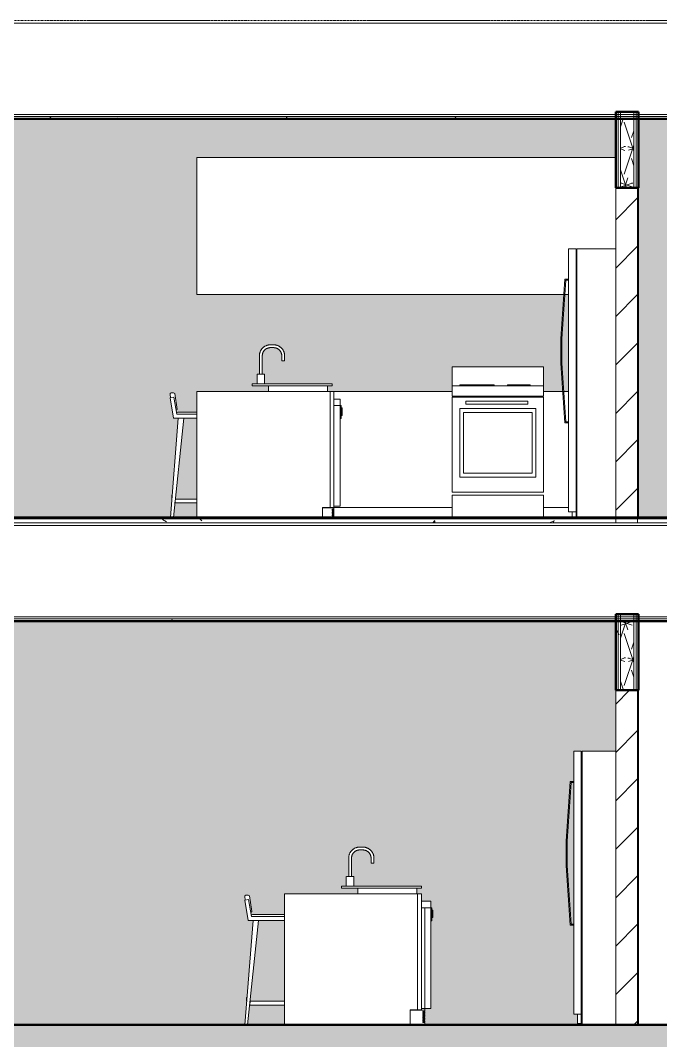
# Model space of a CAD drawing. Header units: inches. Extents: x -4169 to 885, y -251 to 585.
# Drawn here: x -3661.4 to -3493.1, y -4.1 to 264 of the extents above; entities that cross this region are included whole.
import ezdxf

# ---------------------------------------------------------------- set-up
doc = ezdxf.new("R2010")
doc.units = ezdxf.units.IN
doc.header["$MEASUREMENT"] = 0
doc.linetypes.add('Aligning Line 1_8_', pattern=[0.25, 0.125, -0.125])
doc.linetypes.add('Grid Line 1_2_', pattern=[0.875, 0.5, -0.125, 0.125, -0.125])
for name, color, linetype, lineweight in [('0-1', 7, 'Continuous', 5), ('0-3', 7, 'Continuous', 9), ('0-4', 10, 'Continuous', 13), ('A-AREA-PATT-1', 41, 'Continuous', 9), ('A-DOOR-3', 31, 'Continuous', 9), ('A-DOOR-FRAM-2', 50, 'Continuous', 20), ('A-FLOR-1', 192, 'Continuous', 50), ('A-FLOR-LEVL-1', 51, 'Grid Line 1_2_', 9), ('A-FLOR-MCUT', 51, 'Continuous', 13), ('A-FLOR-PATT-1', 8, 'Continuous', 9), ('A-WALL-1', 10, 'Continuous', 13), ('A-WALL-PATT-1', 253, 'Continuous', 9), ('A-WALL-PATT-2', 7, 'Continuous', 9), ('G-ANNO-SYMB', 111, 'Aligning Line 1_8_', 9), ('G-ANNO-SYMB-1', 147, 'Aligning Line 1_8_', 9), ('I-FURN-1', 7, 'Continuous', 9), ('I-WALL-1', 10, 'Continuous', 13), ('I-WALL-2', 250, 'Continuous', 50), ('P-SANR-FIXT-1', 7, 'Continuous', 9), ('Q-CASE-1', 7, 'Continuous', 9), ('Q-SPCQ-1', 7, 'Continuous', 9)]:
    doc.layers.add(name, color=color, linetype=linetype, lineweight=lineweight)
doc.layers.add('A-AREA-PATT-2', color=254, linetype='Continuous', lineweight=9, transparency=1)
pattern_1 = [(161.57, (0.48, 0.48), (-3.83995378, -1.544e-05), [0, -27.322, 3.034, 0]), (18.43, (-0.48, 0.48), (-3.83995378, 1.544e-05), [0, -27.322, 3.034, 0]), (108.43, (0.48, 0.48), (1.919622, -9.6005246), [9.106, -21.25]), (71.57, (-0.48, 0.48), (1.919622, 9.6005246), [9.106, -21.25])]
pattern_2 = [(0, (0, 0), (30.72, 7.68), [1.267, -21.773, 1.267, -21.773, -122.88]), (0, (0, 0), (30.72, 7.68), [-46.08, 1.267, -44.813, 1.267, -21.773, -53.76]), (0, (0, 0), (30.72, 7.68), [-115.2, 1.267, -14.093, 1.267, -37.133]), (120, (11.52, 3.84), (-22.011075, 22.7643), [1.267, -21.773, 1.267, -21.773, -122.88]), (120, (11.52, 3.84), (-22.011075, 22.7643), [-46.08, 1.267, -44.813, 1.267, -21.773, -53.76]), (120, (11.52, 3.84), (-22.011075, 22.7643), [-115.2, 1.267, -14.093, 1.267, -37.133]), (240, (15.36, 19.2), (-8.708925, -30.4443), [1.267, -21.773, 1.267, -21.773, -122.88]), (240, (15.36, 19.2), (-8.708925, -30.4443), [-46.08, 1.267, -44.813, 1.267, -21.773, -53.76]), (240, (15.36, 19.2), (-8.708925, -30.4443), [-115.2, 1.267, -14.093, 1.267, -37.133])]
pattern_3 = [(45, (0, 0), (-6.36396, 6.36396), [])]
pattern_4 = [(50, (0, 0), (27.5427, -2.40992), [2.88, -31.68]), (355, (0, 0), (-5.32784, 28.88427), [2.304, -25.344]), (100.451, (2.295, -0.2), (22.21532, 26.47393), [2.448, -26.924]), (46.184, (0, 7.68), (40.98187, -6.35642), [4.32, -47.52]), (96.636, (3.415, 7.15), (35.89075, 37.4062), [3.671, -40.386]), (351.184, (0, 7.68), (35.89097, 37.4062), [3.456, -38.016]), (21, (3.84, 5.76), (22.92104, -15.46073), [2.88, -31.68]), (326, (3.84, 5.76), (9.34353, 27.84574), [2.304, -25.344]), (71.451, (5.75, 4.472), (32.26477, 12.38442), [2.448, -26.924]), (37.5, (0, 0), (0.466855, 12.782707), [1.267, -23.77, 1.267, -24.461, -25.44]), (37.5, (0, 0), (0.466855, 12.782707), [-50.765, 1.267, -24.173]), (7.5, (0, 0), (10.10159, 15.14509), [1.267, -13.402, 1.267, -23.194, -9.696]), (7.5, (0, 0), (10.10159, 15.14509), [-39.13, 1.267, -8.429]), (327.5, (-8.563, 0), (20.49916, -0.86578), [1.267, -8.333, 1.267, -28.685, -39.744]), (327.5, (-8.563, 0), (20.49916, -0.86578), [-39.552, 1.267, -38.477]), (317.5, (-12.403, 0), (22.39478, 3.84429), [1.267, -11.213, 1.267, -18.624, -28.224]), (317.5, (-12.403, 0), (22.39478, 3.84429), [-32.371, 1.267, -26.957])]

# ---------------------------------------------------------------- blocks, each defined once
blk = doc.blocks.new('CTR - 2nd Phase_rvt-1-BUILDING ELEVATION - COURTYARD - LOOKING EAST')
at = {"layer": 'A-FLOR-LEVL-1'}
for p, q in [((-4168.71, 264), (-1856.66, 264)), ((-4168.71, 132), (-1856.66, 132)), ((-4168.71, 0), (-1856.66, 0))]:
    blk.add_line(p, q, dxfattribs=at)
blk = doc.blocks.new('Refrigerator_-_Side-by-Side_6047 - 36_ X 30_-345559-BUILDING ELEVATION - COURTYARD - LOOKING EAST')
at = {"layer": 'Q-SPCQ-1'}
for p, q in [((-3515.97, 2.87), (-3515.97, 72)), ((-3515.97, 72), (-3513.97, 72)), ((-3513.97, 72), (-3513.97, 2.87)), ((-3513.72, 72), (-3513.72, 0)), ((-3504.92, 72), (-3513.72, 72)), ((-3516.88, 64), (-3517.97, 48.29)), ((-3517.72, 48.28), (-3516.64, 63.75)), ((-3515.97, 64), (-3516.88, 64)), ((-3516.64, 63.75), (-3515.97, 63.75)), ((-3517.97, 48.29), (-3517.97, 41.94)), ((-3517.72, 41.95), (-3517.72, 48.28)), ((-3517.97, 41.94), (-3516.88, 26.23)), ((-3516.64, 26.48), (-3517.72, 41.95)), ((-3516.88, 26.23), (-3515.97, 26.23)), ((-3515.97, 26.48), (-3516.64, 26.48)), ((-3513.97, 2.87), (-3515.97, 2.87)), ((-3514.97, 2.87), (-3514.97, 0.37)), ((-3513.97, 2.87), (-3514.97, 2.87)), ((-3513.97, 0.37), (-3513.97, 2.87)), ((-3514.97, 0.37), (-3513.97, 0.37))]:
    blk.add_line(p, q, dxfattribs=at)
blk = doc.blocks.new('Sink Kitchen-Single - 30_ x 21_-366345-BUILDING ELEVATION - COURTYARD - LOOKING EAST')
at = {"layer": 'P-SANR-FIXT-1'}
for p, q in [((-3571.35, 46.75), (-3572.22, 46.75)), ((-3572.22, 46), (-3571.35, 46)), ((-3575.1, 43.88), (-3575.1, 39)), ((-3574.35, 39), (-3574.35, 43.88)), ((-3569.22, 43.88), (-3569.22, 42.5)), ((-3568.47, 42.5), (-3568.47, 43.88)), ((-3568.47, 42.5), (-3569.22, 42.5)), ((-3575.72, 39), (-3575.72, 36.5)), ((-3575.72, 39), (-3575.72, 36.5)), ((-3575.7, 39), (-3574.72, 39)), ((-3575.7, 39), (-3575.7, 39)), ((-3574.72, 39), (-3573.75, 39)), ((-3573.75, 39), (-3573.75, 39)), ((-3573.72, 36.5), (-3573.72, 39)), ((-3573.72, 36.5), (-3573.72, 39)), ((-3576.97, 36.5), (-3555.97, 36.5)), ((-3576.97, 36), (-3576.97, 36.5)), ((-3555.97, 36), (-3576.97, 36)), ((-3572.72, 36), (-3572.72, 34.5)), ((-3557.22, 34.5), (-3557.22, 36)), ((-3555.97, 36), (-3555.97, 36.5))]:
    blk.add_line(p, q, dxfattribs=at)
at = {"layer": 'P-SANR-FIXT-1', "flags": 128}
for points in [[(-3572.22, 46.75), (-3572.34, 46.75), (-3572.45, 46.74), (-3572.57, 46.73), (-3572.68, 46.71), (-3572.79, 46.69), (-3572.91, 46.67), (-3573.02, 46.64), (-3573.13, 46.6), (-3573.24, 46.57), (-3573.34, 46.52), (-3573.45, 46.48), (-3573.55, 46.43), (-3573.65, 46.37), (-3573.75, 46.31), (-3573.85, 46.25), (-3573.94, 46.18), (-3574.03, 46.11), (-3574.12, 46.04), (-3574.2, 45.96), (-3574.29, 45.88), (-3574.36, 45.79), (-3574.44, 45.71), (-3574.51, 45.62), (-3574.58, 45.52), (-3574.64, 45.43), (-3574.7, 45.33), (-3574.76, 45.23), (-3574.81, 45.13), (-3574.86, 45.02), (-3574.9, 44.92), (-3574.94, 44.81), (-3574.98, 44.7), (-3575.01, 44.59), (-3575.04, 44.48), (-3575.06, 44.36), (-3575.07, 44.25), (-3575.09, 44.14), (-3575.1, 44.02), (-3575.1, 43.91), (-3575.1, 43.88)], [(-3574.35, 43.88), (-3574.35, 43.96), (-3574.34, 44.04), (-3574.33, 44.13), (-3574.32, 44.21), (-3574.31, 44.3), (-3574.29, 44.38), (-3574.27, 44.46), (-3574.24, 44.54), (-3574.21, 44.62), (-3574.18, 44.7), (-3574.15, 44.78), (-3574.11, 44.86), (-3574.07, 44.93), (-3574.02, 45), (-3573.98, 45.07), (-3573.93, 45.14), (-3573.88, 45.21), (-3573.82, 45.28), (-3573.76, 45.34), (-3573.7, 45.4), (-3573.64, 45.46), (-3573.58, 45.51), (-3573.51, 45.57), (-3573.44, 45.62), (-3573.37, 45.66), (-3573.3, 45.71), (-3573.23, 45.75), (-3573.15, 45.79), (-3573.07, 45.82), (-3572.99, 45.86), (-3572.91, 45.88), (-3572.83, 45.91), (-3572.75, 45.93), (-3572.67, 45.95), (-3572.58, 45.97), (-3572.5, 45.98), (-3572.42, 45.99), (-3572.33, 46), (-3572.25, 46), (-3572.22, 46)], [(-3568.47, 43.88), (-3568.48, 43.99), (-3568.48, 44.1), (-3568.49, 44.22), (-3568.51, 44.33), (-3568.53, 44.45), (-3568.56, 44.56), (-3568.59, 44.67), (-3568.62, 44.78), (-3568.66, 44.89), (-3568.7, 44.99), (-3568.75, 45.1), (-3568.8, 45.2), (-3568.85, 45.3), (-3568.91, 45.4), (-3568.98, 45.5), (-3569.04, 45.59), (-3569.11, 45.68), (-3569.19, 45.77), (-3569.26, 45.86), (-3569.35, 45.94), (-3569.43, 46.02), (-3569.52, 46.09), (-3569.61, 46.16), (-3569.7, 46.23), (-3569.8, 46.29), (-3569.89, 46.35), (-3569.99, 46.41), (-3570.1, 46.46), (-3570.2, 46.51), (-3570.31, 46.55), (-3570.41, 46.59), (-3570.52, 46.63), (-3570.64, 46.66), (-3570.75, 46.69), (-3570.86, 46.71), (-3570.97, 46.73), (-3571.09, 46.74), (-3571.2, 46.75), (-3571.32, 46.75), (-3571.35, 46.75)], [(-3571.35, 46), (-3571.26, 46), (-3571.18, 45.99), (-3571.09, 45.98), (-3571.01, 45.97), (-3570.93, 45.96), (-3570.84, 45.94), (-3570.76, 45.92), (-3570.68, 45.89), (-3570.6, 45.86), (-3570.52, 45.83), (-3570.44, 45.8), (-3570.37, 45.76), (-3570.29, 45.72), (-3570.22, 45.68), (-3570.15, 45.63), (-3570.08, 45.58), (-3570.01, 45.53), (-3569.95, 45.47), (-3569.88, 45.42), (-3569.82, 45.36), (-3569.77, 45.29), (-3569.71, 45.23), (-3569.66, 45.16), (-3569.61, 45.09), (-3569.56, 45.02), (-3569.52, 44.95), (-3569.47, 44.88), (-3569.44, 44.8), (-3569.4, 44.72), (-3569.37, 44.65), (-3569.34, 44.57), (-3569.31, 44.48), (-3569.29, 44.4), (-3569.27, 44.32), (-3569.25, 44.24), (-3569.24, 44.15), (-3569.23, 44.07), (-3569.23, 43.98), (-3569.22, 43.9), (-3569.22, 43.88)]]:
    blk.add_lwpolyline(points, dxfattribs=at)
blk = doc.blocks.new('Dishwasher_15404 - 34_ counter-547918-BUILDING ELEVATION - COURTYARD - LOOKING EAST')
at = {"layer": 'Q-SPCQ-1'}
for p, q in [((-3555.97, 32.5), (-3553.69, 32.5)), ((-3553.69, 32.5), (-3553.49, 32.5)), ((-3553.49, 30.79), (-3553.49, 32.5)), ((-3555.97, 30.79), (-3555.31, 30.79)), ((-3553.69, 30.79), (-3555.97, 30.79)), ((-3555.12, 4.33), (-3555.12, 30.79)), ((-3555.12, 30.79), (-3553.69, 30.79)), ((-3555.12, 4.33), (-3555.12, 30.79)), ((-3553.49, 30.79), (-3553.69, 30.79)), ((-3553.69, 30.79), (-3553.49, 30.79)), ((-3553.5, 30.79), (-3553.24, 30.79)), ((-3553.49, 4.33), (-3553.49, 30.79)), ((-3553.24, 30.79), (-3553.24, 28.06)), ((-3552.99, 30.18), (-3553.24, 30.18)), ((-3552.99, 30.18), (-3552.99, 28.21)), ((-3553.5, 27.35), (-3553.24, 27.35)), ((-3553.24, 28.21), (-3552.99, 28.21)), ((-3553.24, 28.06), (-3553.24, 27.35)), ((-3555.12, 3.94), (-3558.97, 3.94)), ((-3558.97, 3.94), (-3556.69, 3.94)), ((-3555.31, 4.33), (-3555.97, 4.33)), ((-3555.97, 4.33), (-3555.12, 4.33)), ((-3555.62, 3.39), (-3555.62, 3.59)), ((-3555.62, 3.59), (-3555.12, 3.59)), ((-3555.12, 3.39), (-3555.62, 3.39)), ((-3555.62, 3), (-3555.62, 3.2)), ((-3555.62, 3.2), (-3555.12, 3.2)), ((-3555.12, 3), (-3555.62, 3)), ((-3555.62, 2.61), (-3555.62, 2.8)), ((-3555.62, 2.8), (-3555.12, 2.8)), ((-3555.12, 3.59), (-3555.15, 3.59)), ((-3555.15, 3.39), (-3555.12, 3.39)), ((-3555.12, 3.2), (-3555.15, 3.2)), ((-3555.15, 3), (-3555.12, 3)), ((-3555.12, 2.8), (-3555.15, 2.8)), ((-3553.69, 4.33), (-3555.12, 4.33)), ((-3555.12, 3.94), (-3555.12, 4.33)), ((-3555.12, 3.59), (-3555.12, 3.94)), ((-3555.12, 3.2), (-3555.12, 3.39)), ((-3555.12, 2.8), (-3555.12, 3)), ((-3553.49, 4.33), (-3553.69, 4.33)), ((-3555.12, 2.61), (-3555.62, 2.61)), ((-3555.62, 2.21), (-3555.62, 2.41)), ((-3555.62, 2.41), (-3555.12, 2.41)), ((-3555.12, 2.21), (-3555.62, 2.21)), ((-3555.62, 1.82), (-3555.62, 2.02)), ((-3555.62, 2.02), (-3555.12, 2.02)), ((-3555.12, 1.82), (-3555.62, 1.82)), ((-3555.62, 1.43), (-3555.62, 1.62)), ((-3555.62, 1.62), (-3555.12, 1.62)), ((-3555.12, 1.43), (-3555.62, 1.43)), ((-3555.62, 1.03), (-3555.62, 1.23)), ((-3555.62, 1.23), (-3555.12, 1.23)), ((-3555.12, 1.03), (-3555.62, 1.03)), ((-3555.62, 0.64), (-3555.62, 0.84)), ((-3555.62, 0.84), (-3555.12, 0.84)), ((-3555.12, 0.64), (-3555.62, 0.64)), ((-3555.15, 2.61), (-3555.12, 2.61)), ((-3555.12, 2.41), (-3555.15, 2.41)), ((-3555.15, 2.21), (-3555.12, 2.21)), ((-3555.12, 2.02), (-3555.15, 2.02)), ((-3555.15, 1.82), (-3555.12, 1.82)), ((-3555.12, 1.62), (-3555.15, 1.62)), ((-3555.15, 1.43), (-3555.12, 1.43)), ((-3555.12, 1.23), (-3555.15, 1.23)), ((-3555.15, 1.03), (-3555.12, 1.03)), ((-3555.12, 0.84), (-3555.15, 0.84)), ((-3555.12, 2.41), (-3555.12, 2.61)), ((-3555.12, 2.02), (-3555.12, 2.21)), ((-3555.12, 1.62), (-3555.12, 1.82)), ((-3555.12, 1.23), (-3555.12, 1.43)), ((-3555.12, 0.84), (-3555.12, 1.03)), ((-3555.12, 0), (-3555.12, 0.64))]:
    blk.add_line(p, q, dxfattribs=at)
blk = doc.blocks.new('Bar_Stool_6722_1_ - Bar_Stool_6722_1_-1229311-BUILDING ELEVATION - COURTYARD - LOOKING EAST')
at = {"layer": 'I-FURN-1'}
for p, q in [((-3602.42, 33.98), (-3602.42, 33.73)), ((-3602.42, 33.73), (-3602.27, 32.86)), ((-3602.42, 32.84), (-3601.44, 33.01)), ((-3601.48, 27.5), (-3602.42, 32.84)), ((-3601.44, 33.01), (-3600.64, 28.5)), ((-3600.52, 29.79), (-3601.18, 33.98)), ((-3600.83, 29.59), (-3600.69, 29.62)), ((-3600.69, 29.62), (-3600.52, 29.79)), ((-3600.24, 27.5), (-3602.42, 0)), ((-3601.67, 0), (-3598.78, 27.5)), ((-3601.48, 27.5), (-3592, 27.5)), ((-3600.39, 29.04), (-3600.69, 28.86)), ((-3600.69, 28.86), (-3600.68, 28.71)), ((-3592, 28.5), (-3600.64, 28.5)), ((-3592, 29.04), (-3600.39, 29.04)), ((-3598.78, 27.5), (-3600.24, 27.5)), ((-3601.96, 6.22), (-3601.96, 7.22)), ((-3601.96, 7.22), (-3601.85, 7.22)), ((-3601.02, 6.22), (-3601.12, 5.22)), ((-3591.97, 6.22), (-3601.02, 6.22)), ((-3601.12, 5.22), (-3591.97, 5.22))]:
    blk.add_line(p, q, dxfattribs=at)
blk.add_arc((-3601.8, 32.61), 1.51, 65.6531, 114.3469, dxfattribs=at)
blk = doc.blocks.new('OD_CW_Base Cabinet - OD_CW_Base Cabinet-1917975-BUILDING ELEVATION - COURTYARD - LOOKING EAST')
at = {"layer": 'Q-CASE-1'}
for p, q in [((-3556.97, 34.5), (-3591.97, 34.5)), ((-3591.97, 34.5), (-3591.97, 0)), ((-3555.97, 34.5), (-3556.97, 34.5)), ((-3556.97, 34.5), (-3556.97, 4)), ((-3556.97, 4), (-3556.97, 34.5)), ((-3555.97, 4), (-3555.97, 34.5)), ((-3558.97, 0), (-3558.97, 4)), ((-3558.97, 4), (-3556.97, 4)), ((-3556.97, 4), (-3555.97, 4))]:
    blk.add_line(p, q, dxfattribs=at)
blk = doc.blocks.new('OD_CW_Base Cabinet - OD_CW_Base Cabinet-1862371-BUILDING ELEVATION - COURTYARD - LOOKING EAST')
at = {"layer": 'Q-CASE-1'}
for p, q in [((-3579.97, 298.5), (-3614.97, 298.5)), ((-3614.97, 298.5), (-3614.97, 265.37)), ((-3578.97, 298.5), (-3579.97, 298.5)), ((-3579.97, 298.5), (-3579.97, 268)), ((-3579.97, 268), (-3579.97, 298.5)), ((-3578.97, 268), (-3578.97, 298.5)), ((-3581.97, 265.37), (-3581.97, 268)), ((-3581.97, 268), (-3579.97, 268)), ((-3579.97, 268), (-3578.97, 268))]:
    blk.add_line(p, q, dxfattribs=at)
blk = doc.blocks.new('Refrigerator_-_Side-by-Side_6047 - 36_ X 30_-V5-BUILDING ELEVATION - COURTYARD - LOOKING EAST')
at = {"layer": 'Q-SPCQ-1'}
for p, q in [((-3517.35, 266.87), (-3517.35, 336)), ((-3517.35, 336), (-3515.35, 336)), ((-3515.35, 336), (-3515.35, 266.87)), ((-3515.1, 336), (-3515.1, 265.37)), ((-3504.92, 336), (-3515.1, 336)), ((-3518.25, 328), (-3519.35, 312.29)), ((-3519.1, 312.28), (-3518.02, 327.75)), ((-3517.35, 328), (-3518.25, 328)), ((-3518.02, 327.75), (-3517.35, 327.75)), ((-3519.35, 312.29), (-3519.35, 305.94)), ((-3519.1, 305.95), (-3519.1, 312.28)), ((-3519.35, 305.94), (-3518.25, 290.23)), ((-3518.02, 290.48), (-3519.1, 305.95)), ((-3518.25, 290.23), (-3517.35, 290.23)), ((-3517.35, 290.48), (-3518.02, 290.48)), ((-3515.35, 266.87), (-3517.35, 266.87)), ((-3516.35, 266.87), (-3516.35, 265.37)), ((-3515.35, 266.87), (-3516.35, 266.87)), ((-3515.35, 265.37), (-3515.35, 266.87))]:
    blk.add_line(p, q, dxfattribs=at)
blk = doc.blocks.new('Range - 24_ x 24_-1352610-BUILDING ELEVATION - COURTYARD - LOOKING EAST')
at = {"layer": 'Q-SPCQ-1'}
for p, q in [((-3547.88, 300), (-3547.88, 305)), ((-3547.88, 305), (-3523.88, 305)), ((-3523.88, 305), (-3523.88, 300)), ((-3523.88, 300), (-3547.88, 300)), ((-3547.88, 300), (-3547.88, 297.26)), ((-3545.88, 300.25), (-3545.88, 300)), ((-3545.88, 300.25), (-3544.9, 300.25)), ((-3544.88, 300.25), (-3544.88, 300)), ((-3544.88, 300.25), (-3537.88, 300.25)), ((-3537.88, 300), (-3537.88, 300.25)), ((-3537.86, 300.25), (-3536.88, 300.25)), ((-3536.88, 300), (-3536.88, 300.25)), ((-3533.38, 300.25), (-3533.38, 300)), ((-3533.38, 300.25), (-3527.38, 300.25)), ((-3527.38, 300), (-3527.38, 300.25)), ((-3523.88, 297.26), (-3523.88, 300)), ((-3547.88, 297.26), (-3523.88, 297.26)), ((-3523.88, 297.01), (-3547.88, 297.01)), ((-3547.88, 297.01), (-3547.88, 272)), ((-3528, 295.9), (-3544.27, 295.9)), ((-3544.27, 295.9), (-3544.27, 295.15)), ((-3544.27, 295.15), (-3528, 295.15)), ((-3528, 295.15), (-3528, 295.9)), ((-3523.88, 272), (-3523.88, 297.01)), ((-3525.88, 294), (-3545.88, 294)), ((-3545.88, 294), (-3545.88, 276)), ((-3544.88, 277), (-3544.88, 293)), ((-3544.88, 293), (-3526.88, 293)), ((-3526.88, 293), (-3526.88, 277)), ((-3525.88, 276), (-3525.88, 294)), ((-3526.88, 277), (-3544.88, 277)), ((-3545.88, 276), (-3525.88, 276)), ((-3547.88, 272), (-3523.88, 272)), ((-3523.88, 271.25), (-3547.88, 271.25)), ((-3547.88, 271.25), (-3547.88, 265.37)), ((-3523.88, 265.37), (-3523.88, 271.25))]:
    blk.add_line(p, q, dxfattribs=at)
blk = doc.blocks.new('OD_CW_Base Cabinet - OD_CW_Base Cabinet-1445441-BUILDING ELEVATION - COURTYARD - LOOKING EAST')
at = {"layer": 'Q-CASE-1'}
for p, q in [((-3547.88, 298.5), (-3578.97, 298.5)), ((-3518.83, 298.5), (-3523.88, 298.5)), ((-3517.35, 298.5), (-3518.58, 298.5)), ((-3515.1, 298.5), (-3515.35, 298.5)), ((-3578.97, 268), (-3547.88, 268)), ((-3578.97, 265.37), (-3578.97, 267.94)), ((-3523.88, 268), (-3517.35, 268)), ((-3515.35, 268), (-3515.1, 268))]:
    blk.add_line(p, q, dxfattribs=at)
blk = doc.blocks.new('Dishwasher_15404 - 34_ counter-V6-BUILDING ELEVATION - COURTYARD - LOOKING EAST')
at = {"layer": 'Q-SPCQ-1'}
for p, q in [((-3578.97, 296.5), (-3577.55, 296.5)), ((-3577.55, 296.5), (-3577.35, 296.5)), ((-3577.35, 294.79), (-3577.35, 296.5)), ((-3577.55, 294.79), (-3578.97, 294.79)), ((-3578.97, 294.79), (-3577.55, 294.79)), ((-3577.35, 294.79), (-3577.55, 294.79)), ((-3577.55, 294.79), (-3577.35, 294.79)), ((-3577.36, 294.79), (-3577.1, 294.79)), ((-3577.35, 268.33), (-3577.35, 294.79)), ((-3577.1, 294.79), (-3577.1, 292.06)), ((-3576.85, 294.18), (-3577.1, 294.18)), ((-3576.85, 294.18), (-3576.85, 292.21)), ((-3577.36, 291.35), (-3577.1, 291.35)), ((-3577.1, 292.21), (-3576.85, 292.21)), ((-3577.1, 292.06), (-3577.1, 291.35)), ((-3577.55, 268.33), (-3578.97, 268.33)), ((-3577.35, 268.33), (-3577.55, 268.33)), ((-3578.97, 267.94), (-3581.97, 267.94)), ((-3581.97, 267.94), (-3580.55, 267.94)), ((-3579.47, 267.39), (-3579.47, 267.59)), ((-3579.47, 267.59), (-3578.97, 267.59)), ((-3578.97, 267.39), (-3579.47, 267.39)), ((-3579.47, 267), (-3579.47, 267.2)), ((-3579.47, 267.2), (-3578.97, 267.2)), ((-3578.97, 267), (-3579.47, 267)), ((-3579.47, 266.61), (-3579.47, 266.8)), ((-3579.47, 266.8), (-3578.97, 266.8)), ((-3578.97, 266.61), (-3579.47, 266.61)), ((-3579.47, 266.21), (-3579.47, 266.41)), ((-3579.47, 266.41), (-3578.97, 266.41)), ((-3578.97, 266.21), (-3579.47, 266.21)), ((-3579.47, 265.82), (-3579.47, 266.02)), ((-3579.47, 266.02), (-3578.97, 266.02)), ((-3578.97, 265.82), (-3579.47, 265.82)), ((-3579.47, 265.43), (-3579.47, 265.62)), ((-3579.47, 265.62), (-3578.97, 265.62)), ((-3578.97, 265.43), (-3579.47, 265.43)), ((-3578.97, 267.59), (-3579.01, 267.59)), ((-3579.01, 267.39), (-3578.97, 267.39)), ((-3578.97, 267.2), (-3579.01, 267.2)), ((-3579.01, 267), (-3578.97, 267)), ((-3578.97, 266.8), (-3579.01, 266.8)), ((-3579.01, 266.61), (-3578.97, 266.61)), ((-3578.97, 266.41), (-3579.01, 266.41)), ((-3579.01, 266.21), (-3578.97, 266.21)), ((-3578.97, 266.02), (-3579.01, 266.02)), ((-3579.01, 265.82), (-3578.97, 265.82)), ((-3578.97, 265.62), (-3579.01, 265.62)), ((-3579.01, 265.43), (-3578.97, 265.43)), ((-3578.97, 267.94), (-3578.97, 268)), ((-3578.97, 267.59), (-3578.97, 267.94)), ((-3578.97, 267.2), (-3578.97, 267.39)), ((-3578.97, 266.8), (-3578.97, 267)), ((-3578.97, 266.41), (-3578.97, 266.61)), ((-3578.97, 266.02), (-3578.97, 266.21)), ((-3578.97, 265.62), (-3578.97, 265.82)), ((-3578.97, 265.37), (-3578.97, 265.43))]:
    blk.add_line(p, q, dxfattribs=at)
blk = doc.blocks.new('OD_CW_Upper Cabinet - OD_CW_Upper Cabinet-1916694-BUILDING ELEVATION - COURTYARD - LOOKING EAST')
at = {"layer": 'Q-CASE-1'}
for p, q in [((-3614.97, 324), (-3614.97, 360)), ((-3504.92, 360), (-3614.97, 360)), ((-3614.97, 324), (-3518.53, 324)), ((-3518.28, 324), (-3517.35, 324)), ((-3515.35, 324), (-3515.1, 324))]:
    blk.add_line(p, q, dxfattribs=at)
blk = doc.blocks.new('Bar_Stool_6722_1_ - Bar_Stool_6722_1_-V7-BUILDING ELEVATION - COURTYARD - LOOKING EAST')
at = {"layer": 'I-FURN-1'}
for p, q in [((-3622.05, 297.98), (-3622.05, 297.73)), ((-3622.05, 297.73), (-3621.89, 296.86)), ((-3620.14, 293.79), (-3620.81, 297.98)), ((-3622.05, 296.84), (-3621.06, 297.01)), ((-3621.11, 291.5), (-3622.05, 296.84)), ((-3621.06, 297.01), (-3620.27, 292.5)), ((-3620.46, 293.59), (-3620.31, 293.62)), ((-3620.01, 293.04), (-3620.32, 292.86)), ((-3620.32, 292.86), (-3620.3, 292.71)), ((-3620.31, 293.62), (-3620.14, 293.79)), ((-3614.97, 292.5), (-3620.27, 292.5)), ((-3614.97, 293.04), (-3620.01, 293.04)), ((-3619.87, 291.5), (-3621.94, 265.37)), ((-3621.15, 265.37), (-3618.41, 291.5)), ((-3621.11, 291.5), (-3614.97, 291.5)), ((-3618.41, 291.5), (-3619.87, 291.5)), ((-3621.59, 270.22), (-3621.59, 271.22)), ((-3621.59, 271.22), (-3621.48, 271.22)), ((-3620.64, 270.22), (-3620.75, 269.22)), ((-3620.75, 269.22), (-3614.97, 269.22)), ((-3614.97, 270.22), (-3620.64, 270.22))]:
    blk.add_line(p, q, dxfattribs=at)
blk.add_arc((-3621.43, 296.61), 1.51, 65.6531, 114.3469, dxfattribs=at)
blk = doc.blocks.new('CTR - 1st Phase - Unit Layouts_rvt-1-BUILDING ELEVATION - COURTYARD - LOOKING EAST')
at = {"layer": '0-3'}
for name, p in [('OD_CW_Upper Cabinet - OD_CW_Upper Cabinet-1916694-BUILDING ELEVATION - COURTYARD - LOOKING EAST', (0, -132)), ('Refrigerator_-_Side-by-Side_6047 - 36_ X 30_-V5-BUILDING ELEVATION - COURTYARD - LOOKING EAST', (0, -132)), ('Sink Kitchen-Single - 30_ x 21_-366345-BUILDING ELEVATION - COURTYARD - LOOKING EAST', (-23.46, 132)), ('Range - 24_ x 24_-1352610-BUILDING ELEVATION - COURTYARD - LOOKING EAST', (0, -132)), ('OD_CW_Base Cabinet - OD_CW_Base Cabinet-1862371-BUILDING ELEVATION - COURTYARD - LOOKING EAST', (0, -132)), ('OD_CW_Base Cabinet - OD_CW_Base Cabinet-1445441-BUILDING ELEVATION - COURTYARD - LOOKING EAST', (0, -132)), ('Bar_Stool_6722_1_ - Bar_Stool_6722_1_-V7-BUILDING ELEVATION - COURTYARD - LOOKING EAST', (0, -132)), ('Dishwasher_15404 - 34_ counter-V6-BUILDING ELEVATION - COURTYARD - LOOKING EAST', (0, -132)), ('Refrigerator_-_Side-by-Side_6047 - 36_ X 30_-345559-BUILDING ELEVATION - COURTYARD - LOOKING EAST', (0, 0)), ('Sink Kitchen-Single - 30_ x 21_-366345-BUILDING ELEVATION - COURTYARD - LOOKING EAST', (0, 0)), ('Bar_Stool_6722_1_ - Bar_Stool_6722_1_-1229311-BUILDING ELEVATION - COURTYARD - LOOKING EAST', (0, 0)), ('OD_CW_Base Cabinet - OD_CW_Base Cabinet-1917975-BUILDING ELEVATION - COURTYARD - LOOKING EAST', (0, 0)), ('Dishwasher_15404 - 34_ counter-547918-BUILDING ELEVATION - COURTYARD - LOOKING EAST', (0, 0))]:
    blk.add_blockref(name, p, dxfattribs=at)
blk = doc.blocks.new('CTR  - Topography_rvt-1-BUILDING ELEVATION - COURTYARD - LOOKING EAST')
at = {"layer": 'A-FLOR-LEVL-1'}
blk.add_line((-4168.71, 0), (-1856.66, 0), dxfattribs=at)
at = {"layer": 'G-ANNO-SYMB-1'}
blk.add_line((-1953.33, 0), (-4072.02, 0), dxfattribs=at)
blk = doc.blocks.new('HOLLOW METAL - UNIT DOOR-1960771-BUILDING ELEVATION - COURTYARD - LOOKING EAST')
at = {"layer": 'A-DOOR-3'}
h = blk.add_hatch(dxfattribs=at)
h.set_pattern_fill('FP_20', color=256, style=0, pattern_type=2)
h.set_pattern_definition(pattern_3)
h.paths.add_polyline_path([(-3499.17, 132), (-3499.17, 220), (-3504.92, 220), (-3504.92, 132)], flags=0)
at = {"layer": 'A-DOOR-FRAM-2'}
for p, q in [((-3504.92, 220), (-3504.92, 132)), ((-3499.17, 220), (-3504.92, 220)), ((-3499.17, 132), (-3499.17, 220)), ((-3504.92, 132), (-3499.17, 132))]:
    blk.add_line(p, q, dxfattribs=at)
blk = doc.blocks.new('HOLLOW METAL - UNIT DOOR-1956233-BUILDING ELEVATION - COURTYARD - LOOKING EAST')
at = {"layer": 'A-DOOR-3'}
h = blk.add_hatch(dxfattribs=at)
h.set_pattern_fill('FP_21', color=256, style=0, pattern_type=2)
h.set_pattern_definition(pattern_3)
h.paths.add_polyline_path([(-3500.97, 0), (-3499.17, 0), (-3499.17, 88), (-3504.92, 88), (-3504.92, 0)], flags=0)
at = {"layer": 'A-DOOR-FRAM-2'}
for p, q in [((-3499.17, 88), (-3504.92, 88)), ((-3504.92, 88), (-3504.92, 0)), ((-3499.17, 0), (-3499.17, 88)), ((-3504.92, 0), (-3499.17, 0))]:
    blk.add_line(p, q, dxfattribs=at)
blk = doc.blocks.new('CTR - 1st Phase - Common Walls_rvt-1-BUILDING ELEVATION - COURTYARD - LOOKING EAST')
at = {"layer": 'A-AREA-PATT-1'}
h = blk.add_hatch(color=256, dxfattribs=at)
h.paths.add_polyline_path([(-3578.97, 133.37), (-3579.01, 135.94), (-3579.03, 135.94), (-3579.03, 135.59), (-3579.47, 135.59), (-3579.43, 135.39), (-3579.01, 135.39), (-3579.01, 135.2), (-3579.47, 135.2), (-3579.47, 135), (-3579.01, 135), (-3579.01, 134.8), (-3579.47, 134.8), (-3579.45, 134.61), (-3579.01, 134.61), (-3579.01, 134.41), (-3579.47, 134.41), (-3579.46, 134.21), (-3579.01, 134.21), (-3579.01, 134.02), (-3579.47, 134.02), (-3579.47, 133.82), (-3579.01, 133.82), (-3579.01, 133.62), (-3579.47, 133.62), (-3579.47, 133.43), (-3579.01, 133.43), (-3579.01, 133.37)], flags=0)
h.paths.add_polyline_path([(-3621.94, 133.37), (-3621.59, 138.22), (-3621.59, 139.22), (-3621.48, 139.22), (-3619.87, 159.5), (-3621.11, 159.5), (-3622.05, 164.84), (-3621.89, 164.86), (-3622.05, 165.98), (-3621.75, 166.08), (-3621.43, 166.12), (-3621.11, 166.08), (-3620.81, 165.98), (-3620.14, 161.79), (-3620.31, 161.62), (-3620.46, 161.59), (-3620.32, 160.86), (-3620.01, 161.04), (-3614.97, 161.04), (-3614.97, 166.5), (-3596.18, 166.5), (-3596.18, 168), (-3600.43, 168), (-3600.43, 168.5), (-3599.16, 168.5), (-3599.16, 171), (-3598.56, 171), (-3598.52, 176.07), (-3598.34, 176.98), (-3597.72, 177.91), (-3596.76, 178.54), (-3595.68, 178.75), (-3594.62, 178.71), (-3593.71, 178.53), (-3592.78, 177.91), (-3592.15, 176.98), (-3591.93, 175.88), (-3591.97, 174.5), (-3592.68, 174.5), (-3592.7, 175.95), (-3592.89, 176.75), (-3593.39, 177.43), (-3594.1, 177.86), (-3594.81, 178), (-3595.76, 177.99), (-3596.56, 177.8), (-3597.24, 177.29), (-3597.67, 176.58), (-3597.81, 175.88), (-3597.81, 171), (-3597.21, 171), (-3597.21, 168.5), (-3579.43, 168.5), (-3579.43, 168), (-3580.68, 168), (-3580.68, 166.5), (-3547.88, 166.5), (-3547.88, 173), (-3523.88, 173), (-3523.88, 166.5), (-3518.83, 166.5), (-3519.35, 173.95), (-3519.35, 180.29), (-3518.53, 192), (-3614.97, 192), (-3614.97, 228), (-3504.92, 228), (-3504.92, 238.12), (-3851.85, 238.12), (-3851.85, 157.5), (-3845.97, 157.5), (-3845.14, 154.86), (-3844.63, 152.14), (-3844.47, 149.12), (-3844.61, 145.75), (-3816.97, 145.75), (-3816.97, 141.16), (-3815.97, 141), (-3815.97, 138), (-3816.97, 138), (-3816.97, 133.37), (-3802.9, 133.37), (-3802.9, 157.5), (-3783.41, 157.5), (-3783.41, 171), (-3745.41, 171), (-3745.41, 157.5), (-3718.9, 157.5), (-3718.9, 133.37), (-3706.84, 133.37), (-3706.84, 138), (-3707.84, 138), (-3707.84, 141), (-3706.84, 141.16), (-3706.84, 145.75), (-3679.19, 145.75), (-3679.34, 149.37), (-3679.17, 152.14), (-3678.67, 154.86), (-3677.84, 157.5), (-3671.84, 157.5), (-3671.84, 133.37), (-3622.05, 133.37)], flags=0)
h.paths.add_polyline_path([(-3621.15, 133.37), (-3614.97, 133.37), (-3614.97, 137.22), (-3620.75, 137.22), (-3620.88, 136)], flags=0)
h.paths.add_polyline_path([(-3620.64, 138.22), (-3614.97, 138.22), (-3614.97, 159.5), (-3618.41, 159.5), (-3619.56, 148.5)], flags=0)
h.paths.add_polyline_path([(-3515.35, 166.5), (-3515.1, 166.5), (-3515.1, 192), (-3515.35, 192), (-3515.35, 169.53)], flags=0)
h.paths.add_polyline_path([(-3517.35, 166.5), (-3517.35, 192), (-3518.28, 192), (-3519.1, 180.28), (-3519.1, 173.94), (-3518.58, 166.5), (-3518.02, 166.5)], flags=0)
h = blk.add_hatch(color=256, dxfattribs=at)
h.paths.add_polyline_path([(-3822.2, 0), (-3798.13, 0), (-3798.13, 37.5), (-3771.62, 37.5), (-3771.62, 51), (-3733.62, 51), (-3733.62, 37.5), (-3714.13, 37.5), (-3714.13, 0), (-3700.07, 0), (-3700.07, 18), (-3701.07, 18), (-3701.07, 21), (-3700.07, 21.16), (-3700.07, 25.75), (-3672.42, 25.75), (-3672.57, 29.37), (-3672.4, 32.14), (-3671.9, 34.86), (-3671.07, 37.5), (-3665.07, 37.5), (-3665.07, 0), (-3602.42, 0), (-3601.96, 6.22), (-3601.96, 7.22), (-3601.85, 7.22), (-3600.24, 27.5), (-3601.48, 27.5), (-3602.42, 32.84), (-3602.27, 32.86), (-3602.42, 33.98), (-3602.12, 34.08), (-3601.8, 34.12), (-3601.48, 34.08), (-3601.18, 33.98), (-3600.52, 29.79), (-3600.69, 29.62), (-3600.83, 29.59), (-3600.69, 28.86), (-3600.39, 29.04), (-3591.97, 29.04), (-3591.97, 34.5), (-3572.72, 34.5), (-3572.72, 36), (-3576.97, 36), (-3576.97, 36.5), (-3575.7, 36.5), (-3575.7, 39), (-3575.1, 39), (-3575.06, 44.07), (-3574.88, 44.98), (-3574.26, 45.91), (-3573.3, 46.54), (-3572.22, 46.75), (-3571.16, 46.71), (-3570.25, 46.53), (-3569.32, 45.91), (-3568.69, 44.98), (-3568.47, 43.88), (-3568.51, 42.5), (-3569.22, 42.5), (-3569.24, 43.95), (-3569.43, 44.75), (-3569.93, 45.43), (-3570.64, 45.86), (-3571.35, 46), (-3572.3, 45.99), (-3573.1, 45.8), (-3573.78, 45.29), (-3574.21, 44.58), (-3574.35, 43.88), (-3574.35, 39), (-3573.75, 39), (-3573.75, 36.5), (-3555.97, 36.5), (-3555.97, 36), (-3557.22, 36), (-3557.22, 34.5), (-3555.97, 34.5), (-3555.97, 32.5), (-3553.49, 32.5), (-3553.49, 30.79), (-3553.24, 30.79), (-3553.24, 30.18), (-3552.99, 30.15), (-3552.99, 28.21), (-3553.24, 28.21), (-3553.24, 27.35), (-3553.49, 27.35), (-3553.52, 4.33), (-3555.12, 4.33), (-3555.15, 3.94), (-3555.17, 3.94), (-3555.17, 3.59), (-3555.62, 3.59), (-3555.58, 3.39), (-3555.15, 3.39), (-3555.15, 3.2), (-3555.62, 3.2), (-3555.62, 3), (-3555.15, 3), (-3555.15, 2.8), (-3555.62, 2.8), (-3555.6, 2.61), (-3555.15, 2.61), (-3555.15, 2.41), (-3555.62, 2.41), (-3555.6, 2.21), (-3555.15, 2.21), (-3555.15, 2.02), (-3555.62, 2.02), (-3555.62, 1.82), (-3555.15, 1.82), (-3555.15, 1.62), (-3555.62, 1.62), (-3555.62, 1.43), (-3555.15, 1.43), (-3555.15, 1.23), (-3555.62, 1.23), (-3555.62, 1.03), (-3555.15, 1.03), (-3555.17, 0.84), (-3555.62, 0.84), (-3555.58, 0.64), (-3555.12, 0.64), (-3555.12, 0), (-3513.72, 0), (-3513.72, 72), (-3504.92, 72), (-3504.92, 106.12), (-3822.2, 106.12), (-3822.2, 1.3)], flags=0)
h.paths.add_polyline_path([(-3591.97, 0), (-3591.97, 5.22), (-3601.12, 5.22), (-3601.67, 0), (-3597, 0)], flags=0)
h.paths.add_polyline_path([(-3514.97, 0.37), (-3514.97, 2.87), (-3515.97, 2.87), (-3515.97, 26.23), (-3516.88, 26.23), (-3517.97, 41.95), (-3517.97, 48.29), (-3516.88, 64), (-3515.97, 64), (-3515.97, 72), (-3513.97, 72), (-3513.97, 0.37)], flags=0)
h.paths.add_polyline_path([(-3591.97, 6.22), (-3592, 27.5), (-3598.78, 27.5), (-3601.02, 6.22), (-3597, 6.22)], flags=0)
h.paths.add_polyline_path([(-3516.64, 26.48), (-3515.97, 26.48), (-3515.97, 63.75), (-3516.64, 63.75), (-3517.72, 48.28), (-3517.72, 41.94), (-3516.88, 29.81)], flags=0)
at = {"layer": 'A-AREA-PATT-2'}
blk.add_hatch(color=256, dxfattribs=at).paths.add_polyline_path([(-3477.97, 133.37), (-3477.97, 220), (-3455.47, 220), (-3455.47, 133.37), (-3408.92, 133.37), (-3408.92, 238.12), (-3498.92, 238.12), (-3498.92, 133.37), (-3478.05, 133.37)], flags=0)
at = {"layer": 'A-WALL-PATT-1'}
h = blk.add_hatch(dxfattribs=at)
h.set_pattern_fill('FP_19', color=256, style=0, pattern_type=2)
h.set_pattern_definition(pattern_1)
h.paths.add_polyline_path([(-3500.17, 220), (-3500.17, 238.12), (-3503.67, 238.12), (-3503.67, 220)], flags=0)
h = blk.add_hatch(dxfattribs=at)
h.set_pattern_fill('FP_19', color=256, style=0, pattern_type=2)
h.set_pattern_definition(pattern_1)
h.paths.add_polyline_path([(-3500.17, 88), (-3500.17, 106.12), (-3503.67, 106.12), (-3503.67, 88)], flags=0)
at = {"layer": 'A-WALL-PATT-2'}
h = blk.add_hatch(dxfattribs=at)
h.set_pattern_fill('FP_1', color=256, style=0, pattern_type=2)
h.set_pattern_definition(pattern_2)
h.paths.add_polyline_path([(-3504.3, 88), (-3504.3, 106.12), (-3504.92, 106.12), (-3504.92, 88)], flags=0)
h = blk.add_hatch(dxfattribs=at)
h.set_pattern_fill('FP_1', color=256, style=0, pattern_type=2)
h.set_pattern_definition(pattern_2)
h.paths.add_polyline_path([(-3503.81, 88), (-3503.67, 88), (-3503.67, 106.12), (-3504.3, 106.12), (-3504.3, 88)], flags=0)
at = {"layer": 'A-FLOR-LEVL-1'}
for p, q in [((-4168.71, 264), (-1856.66, 264)), ((-4168.71, 132), (-1856.66, 132)), ((-4168.71, 0), (-1856.66, 0))]:
    blk.add_line(p, q, dxfattribs=at)
at = {"layer": 'A-WALL-1'}
for p, q in [((-3504.3, 240), (-3504.3, 220)), ((-3503.67, 240), (-3503.67, 220)), ((-3500.17, 240), (-3500.17, 220)), ((-3499.55, 240), (-3499.55, 220)), ((-3504.3, 108), (-3504.3, 88)), ((-3503.67, 108), (-3503.67, 88)), ((-3500.17, 108), (-3500.17, 88)), ((-3499.55, 108), (-3499.55, 88))]:
    blk.add_line(p, q, dxfattribs=at)
at = {"layer": 'G-ANNO-SYMB-1'}
blk.add_line((-1953.33, 0), (-4072.02, 0), dxfattribs=at)
at = {"layer": 'I-WALL-1'}
for p, q in [((-3498.92, 220), (-3498.92, 133.37)), ((-3498.92, 88), (-3498.92, 0))]:
    blk.add_line(p, q, dxfattribs=at)
at = {"layer": 'I-WALL-2'}
for p, q in [((-3504.92, 240), (-3504.92, 220)), ((-3498.92, 240), (-3504.92, 240)), ((-3498.92, 220), (-3498.92, 240)), ((-3504.92, 220), (-3498.92, 220)), ((-3498.92, 108), (-3504.92, 108)), ((-3504.92, 108), (-3504.92, 88)), ((-3498.92, 88), (-3498.92, 108)), ((-3504.92, 88), (-3498.92, 88))]:
    blk.add_line(p, q, dxfattribs=at)
at = {"layer": '0-4'}
for name in ['HOLLOW METAL - UNIT DOOR-1960771-BUILDING ELEVATION - COURTYARD - LOOKING EAST', 'HOLLOW METAL - UNIT DOOR-1956233-BUILDING ELEVATION - COURTYARD - LOOKING EAST']:
    blk.add_blockref(name, (0, 0), dxfattribs=at)

msp = doc.modelspace()

# ---------------------------------------------------------------- hatches: boundary and pattern name
at = {"layer": 'A-FLOR-PATT-1'}
h = msp.add_hatch(dxfattribs=at)
h.set_pattern_fill('FP_1', color=256, style=0, pattern_type=2)
h.set_pattern_definition(pattern_2)
h.paths.add_polyline_path([(-3483.87, 238.12), (-3408.3, 238.12), (-3408.3, 238.75), (-3852.47, 238.75), (-3852.47, 238.12), (-3483.97, 238.12)], flags=0)
h = msp.add_hatch(dxfattribs=at)
h.set_pattern_fill('FP_2', color=256, style=0, pattern_type=2)
h.set_pattern_definition(pattern_4)
h.paths.add_polyline_path([(-3477.97, 132), (-3408.3, 132), (-3408.3, 133), (-3499.17, 133), (-3499.17, 132), (-3479.87, 132)], flags=0)
h.paths.add_polyline_path([(-3851.97, 132), (-3504.92, 132), (-3504.92, 133), (-3852.47, 133), (-3852.47, 132)], flags=0)
h = msp.add_hatch(dxfattribs=at)
h.set_pattern_fill('FP_1', color=256, style=0, pattern_type=2)
h.set_pattern_definition(pattern_2)
h.paths.add_polyline_path([(-3852.47, 106.12), (-3828.32, 106.12), (-3828.32, 106.75), (-3852.47, 106.75), (-3852.47, 106.44)], flags=0)
h.paths.add_polyline_path([(-3408.3, 106.12), (-3408.3, 106.75), (-3822.82, 106.71), (-3822.82, 106.12), (-3408.49, 106.12)], flags=0)
h = msp.add_hatch(dxfattribs=at)
h.set_pattern_fill('FP_2', color=256, style=0, pattern_type=2)
h.set_pattern_definition(pattern_4)
h.paths.add_polyline_path([(-2847.15, -12), (-1953.33, -12), (-1953.33, 0), (-3962.72, 0), (-3962.72, -12), (-2880.26, -12)], flags=0)

# ---------------------------------------------------------------- linework, layer by layer
at = {"layer": 'A-FLOR-1'}
for p, q in [((-3851.85, 238.12), (-3408.92, 238.12)), ((-3408.92, 133.37), (-3851.85, 133.37)), ((-3851.85, 106.12), (-3408.92, 106.12)), ((-1953.33, 0), (-3829.32, 0))]:
    msp.add_line(p, q, dxfattribs=at)
at = {"layer": 'A-FLOR-LEVL-1'}
for p, q in [((-4167.96, 132), (-1857.41, 132)), ((-4167.96, 0), (-1857.41, 0))]:
    msp.add_line(p, q, dxfattribs=at)
at = {"layer": 'A-FLOR-MCUT'}
for p, q in [((-3402.8, 263.25), (-3857.97, 263.25)), ((-3408.3, 239.25), (-3852.47, 239.25)), ((-3408.3, 238.75), (-3852.47, 238.75)), ((-3408.3, 133.25), (-3852.47, 133.25)), ((-3408.3, 133), (-3852.47, 133)), ((-3408.3, 132), (-3852.47, 132)), ((-3402.8, 131.25), (-3857.97, 131.25)), ((-3408.3, 107.25), (-3852.47, 107.25)), ((-3408.3, 106.75), (-3852.47, 106.75))]:
    msp.add_line(p, q, dxfattribs=at)
at = {"layer": 'G-ANNO-SYMB'}
msp.add_line((-1953.33, 0), (-4072.02, 0), dxfattribs=at)

# ---------------------------------------------------------------- block references
at = {"layer": '0-1'}
for name in ['CTR - 2nd Phase_rvt-1-BUILDING ELEVATION - COURTYARD - LOOKING EAST', 'CTR - 1st Phase - Common Walls_rvt-1-BUILDING ELEVATION - COURTYARD - LOOKING EAST', 'CTR  - Topography_rvt-1-BUILDING ELEVATION - COURTYARD - LOOKING EAST', 'CTR - 1st Phase - Unit Layouts_rvt-1-BUILDING ELEVATION - COURTYARD - LOOKING EAST']:
    msp.add_blockref(name, (0, 0), dxfattribs=at)

doc.saveas('drawing.dxf')
